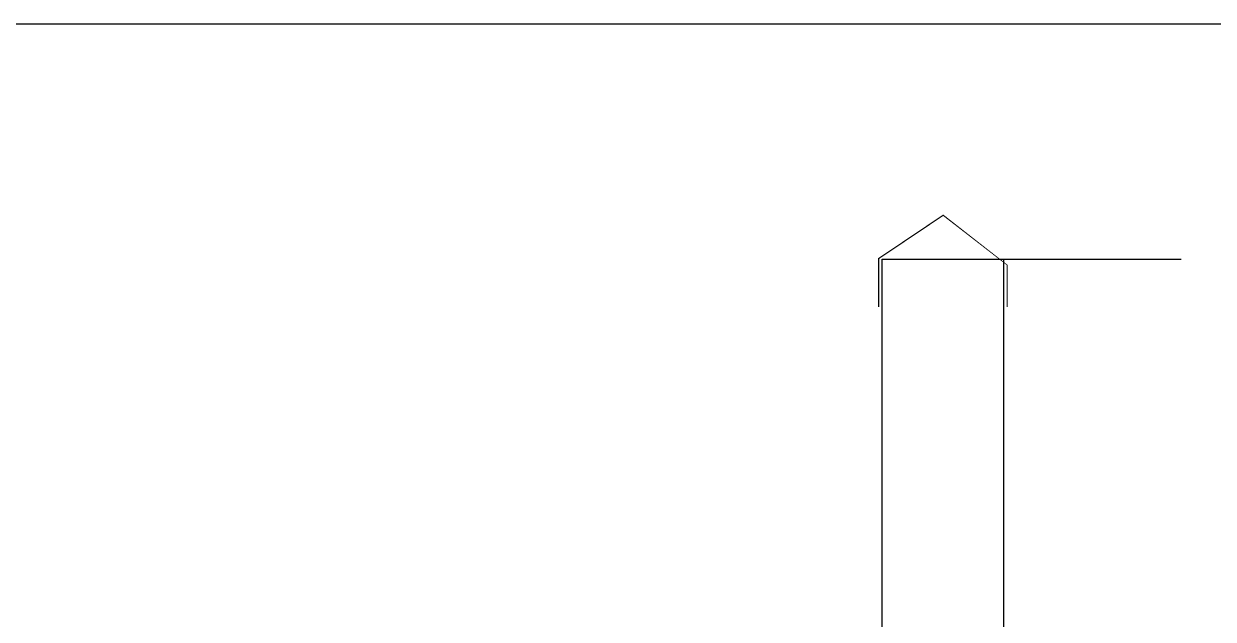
# Model space of a CAD drawing. Header units: millimetres. Extents: x -1714232 to -1367445, y 901519 to 1531173.
# Drawn here: x -1670188 to -1665280, y 921804 to 924259 of the extents above; entities that cross this region are included whole.
import ezdxf

# ---------------------------------------------------------------- set-up
doc = ezdxf.new("R2010")
doc.units = ezdxf.units.MM
doc.header["$LTSCALE"] = 1000
doc.layers.get('0').update_dxf_attribs({"linetype": 'CONTINUOUS'})
doc.layers.add('PUB_DIM', color=3, linetype='CONTINUOUS')
doc.layers.add('ZJ', color=251, linetype='CONTINUOUS')

msp = doc.modelspace()

# ---------------------------------------------------------------- linework, layer by layer
at = {"const_width": 5}
msp.add_lwpolyline([(-1666660.385046005, 923090.9883884029), (-1666660.385046005, 923290.9883884029), (-1666394.385043235, 923469.3781316825), (-1666130.385046005, 923290.9883884029), (-1666130.385046004, 923090.9883884029)], dxfattribs=at)
at = {"layer": 'PUB_DIM'}
msp.add_line((-1666281.05474915, 923287.7210520005), (-1665412.074057115, 923287.7210520005), dxfattribs=at)
msp.add_lwpolyline([(-1673912.032200302, 924258.6372397924), (-1660472.032200302, 924258.6372397924), (-1660472.032200302, 914754.6372397924), (-1673912.032200302, 914754.6372397924)], close=True, dxfattribs=at)
at = {"layer": 'ZJ', "color": 1, "linetype": 'Continuous'}
msp.add_lwpolyline([(-1666645.881787124, 919376.9152260332), (-1666645.88305516, 923287.7210487688), (-1666145.88305516, 923287.7210515386), (-1666145.881787124, 919376.9152232634)], dxfattribs=at)

doc.saveas('drawing.dxf')
